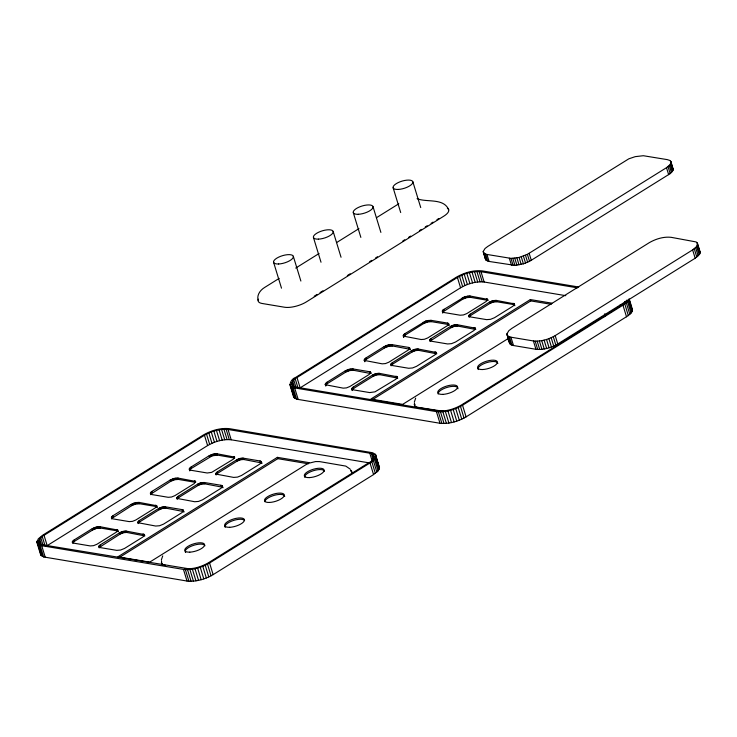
<?xml version="1.0" encoding="UTF-8"?>
<svg xmlns="http://www.w3.org/2000/svg" width="737" height="737" viewBox="0 0 737 737"><rect width="100%" height="100%" fill="white"/><g stroke="black" fill="none" stroke-linecap="round" stroke-linejoin="round"><path stroke-width="1.11" d="M36.85 542.257L38.296 538.83L42.82 535.117L203.246 435.06C211.068 430.565 220.28 427.7 229.354 428.658L372.756 452.767L375.713 454.858L379.417 468.52L378.081 470.869L373.558 474.591L213.131 574.648C205.31 579.144 196.106 582.009 187.023 581.042L43.63 556.942L40.673 554.85L36.85 542.257L38.739 544.763L41.714 545.693L183.467 569.415C192.55 570.374 201.754 567.508 209.575 563.013L370.002 462.956C372.581 461.141 376.773 458.58 375.713 454.858M40.517 552.814L40.673 554.85M289.807 384.484L293.63 397.077L296.587 399.168L439.98 423.268C449.063 424.236 458.276 421.371 466.097 416.875L628.329 315.583L631.047 313.105L632.374 310.747L628.827 299.121L627.491 301.47L622.958 305.182L462.541 405.239C454.72 409.735 445.507 412.6 436.424 411.642L294.671 387.92C286.776 387.551 290.618 378.91 295.786 377.344L456.203 277.287C464.024 272.791 473.237 269.926 482.32 270.894L578.711 287.015M293.483 395.041L293.63 397.077M632.374 310.747L629.002 299.415M191.519 569.222L43.032 544.873C35.91 544.523 39.383 536.739 44.036 535.32L204.462 435.263C211.519 431.209 219.838 428.621 228.037 429.487L369.79 453.2C376.911 453.55 373.447 461.334 368.786 462.753L208.368 562.81C201.302 566.873 192.983 569.452 184.784 568.586M161.357 559.936L162.73 555.901M161.532 560.94L161.725 564.22M626.818 300.116L624.994 302.52L621.752 304.98L461.325 405.037C454.259 409.099 445.949 411.679 437.75 410.813L295.998 387.1C288.876 386.759 292.34 378.965 296.993 377.547L457.419 277.49C464.485 273.436 472.795 270.848 480.994 271.713L577.393 287.845M351.65 473.476L351.853 471.523L350.563 470.031L350.969 471.358M414.314 402.162L415.686 398.127M444.485 411.449L416.755 407.146L414.747 405.94L414.489 403.167M414.894 404.493L414.599 405.516L414.194 404.189M483.242 251.446L485.029 248.507L487.793 246.416L628.827 158.814L635.23 156.649L643.327 155.719L667.353 159.634L669.804 160.445L670.983 161.799L673.194 169.639L672.328 171.555L670.182 173.619L529.534 261.349L523.399 263.837L514.933 265.375L489.092 261.451L485.886 260.023L483.242 251.446L485.462 259.286M506.89 333.889L508.871 330.646L511.874 328.37L649.306 242.657C655.829 238.908 663.521 236.513 671.094 237.314L696.216 241.957L697.515 243.45L700.067 251.787L699.855 253.74L695.175 258.236L557.743 343.949C551.212 347.707 543.528 350.093 535.946 349.292L513.496 345.533C507.821 345.137 508.337 337.832 506.89 333.889L509.995 343.976M509.737 341.203L509.525 343.156M604.819 313.75L603.953 316.799M483.325 252.284L484.495 253.639L486.945 254.449L510.971 258.374L519.069 257.443L527.388 254.348L666.506 167.677L670.191 164.554L670.983 161.799M506.982 334.819L508.272 336.312L510.944 337.205L533.395 340.955C540.976 341.756 548.66 339.37 555.191 335.621L692.623 249.898L696.649 246.499L697.515 243.45M72.29 541.971L74.087 539.981L92.254 528.65L96.252 527.029L100.112 526.725L117.727 530.041L118.242 531.819L117.008 530.815L100.518 528.051L96.658 528.355L92.659 529.977L74.492 541.308L72.696 543.298L72.29 541.971L73.746 543.169L90.246 545.924L93.498 545.666L96.869 544.302L116.317 532.169L117.727 530.041M98.979 546.025L98.878 547.001L100.002 547.554L116.713 550.355L120.573 550.051L124.571 548.429L142.738 537.098L144.277 535.735L144.406 534.574L126.359 531.119L123.107 531.377L119.735 532.74L100.287 544.873L98.979 546.025L99.182 547.877M111.527 517.033L111.398 518.194L112.733 518.848L129.224 521.612L132.485 521.354L135.848 519.99L155.304 507.857L156.705 505.729L139.09 502.413L135.23 502.717L131.241 504.338L113.065 515.67L111.527 517.033L111.683 518.986M183.384 510.262L183.264 511.423L181.717 512.786L163.55 524.118L159.551 525.739L155.7 526.043L137.865 522.69L139.265 520.562L158.722 508.429L162.094 507.065L165.346 506.807L182.057 509.599L183.384 510.262L183.918 512.123M183.789 511.589L165.751 508.134L162.499 508.392L159.128 509.755L139.671 521.888L138.16 523.565L137.755 522.238M150.505 492.721L150.385 493.882L151.711 494.536L168.211 497.3L171.463 497.042L174.835 495.679L194.282 483.546L195.692 481.408L178.078 478.101L174.218 478.405L170.219 480.027L152.052 491.358L150.505 492.721L150.661 494.674M222.371 485.941L222.242 487.111L220.704 488.474L202.537 499.806L198.539 501.427L194.679 501.731L176.843 498.378L178.253 496.25L197.7 484.117L201.072 482.744L204.324 482.495L221.036 485.287L222.371 485.941L222.906 487.811M222.777 487.268L204.729 483.822L201.477 484.071L198.106 485.443L178.658 497.576L177.147 499.253L176.742 497.926M189.243 469.036L191.03 467.046L209.197 455.715L213.196 454.093L217.056 453.789L234.67 457.097L233.27 459.234L211.666 472.371L207.189 472.988L190.699 470.224L189.243 469.036L189.768 470.897M189.649 470.363L191.436 468.373L212.155 455.844L217.461 455.116L234.661 458.082L234.255 456.756M261.349 461.629L261.23 462.799L259.682 464.153L241.515 475.485L237.517 477.106L233.666 477.41L215.83 474.066L217.231 471.929L236.688 459.805L240.05 458.432L243.311 458.174L260.023 460.975L261.349 461.629L261.884 463.49M261.755 462.956L243.717 459.501L240.465 459.759L237.093 461.132L217.636 473.265L216.125 474.941L215.72 473.615M325.257 384.198L327.044 382.208L345.22 370.877L349.209 369.255L353.069 368.951L369.559 371.715L370.683 372.268L371.089 373.595L353.474 370.278L349.614 370.582L345.625 372.203L327.449 383.535L325.911 384.898L325.782 386.059L325.257 384.198L325.662 385.525M351.733 388.777L353.244 387.1L372.701 374.967L376.063 373.604L379.325 373.346L397.363 376.8L397.243 377.961L395.695 379.325L374.976 391.854L369.679 392.581L352.968 389.79L351.733 388.777L352.249 390.555M352.139 390.103L353.649 388.427L373.106 376.294L376.478 374.93L379.73 374.672L397.768 378.127M364.235 359.886L366.031 357.896L384.198 346.565L388.196 344.944L392.047 344.64L408.547 347.403L409.671 347.956L410.187 349.734L410.076 349.283L392.462 345.966L388.602 346.27L384.603 347.892L366.436 359.223L364.889 360.586L364.769 361.747L364.235 359.886L364.64 361.213M390.711 364.465L392.231 362.788L411.679 350.655L415.051 349.292L418.303 349.034L436.35 352.489L436.755 353.815L418.708 350.361L415.456 350.619L412.084 351.982L392.637 364.115L391.126 365.792L390.711 364.465L391.946 365.469L408.657 368.27L412.517 367.966L416.516 366.344L434.683 355.013L436.221 353.649L436.35 352.489M448.649 323.644L447.248 325.772L427.792 337.905L424.429 339.269L421.168 339.527L403.342 336.109L403.471 334.948L405.009 333.585L425.728 321.056L431.034 320.328L447.525 323.082L448.649 323.644L449.165 325.422L447.93 324.409L431.44 321.654L427.58 321.958L423.591 323.58L405.414 334.911L403.876 336.275L403.747 337.435M364.364 360.421L382.19 363.838L385.442 363.581L388.814 362.217L408.261 350.084L409.671 347.956M429.911 339.619L429.809 340.605L430.933 341.157L447.645 343.958L451.495 343.654L455.494 342.032L473.661 330.701L475.208 329.338L475.328 328.168L457.29 324.722L454.029 324.971L450.666 326.344L431.209 338.476L429.911 339.619L430.104 341.48M442.449 310.627L442.329 311.797L443.656 312.451L460.155 315.215L463.407 314.957L466.779 313.594L486.227 301.461L487.636 299.323L470.013 296.016L464.715 296.744L443.066 309.955L442.449 310.627L442.734 313.124M468.677 315.841L470.197 314.165L489.644 302.032L493.016 300.659L496.268 300.401L514.315 303.856L514.85 305.717L513.385 304.528L496.674 301.737L493.422 301.986L490.05 303.358L470.602 315.491L469.091 317.168L468.677 315.841L469.911 316.846L486.623 319.637L490.483 319.342L494.481 317.721L512.648 306.38L514.186 305.026L514.315 303.856M111.932 518.36L131.647 505.665L135.636 504.044L139.496 503.739L155.995 506.503L157.221 507.507L156.705 505.729M99.384 547.351L120.14 534.067L123.512 532.704L126.764 532.446L144.811 535.9L144.406 534.574M150.91 494.048L170.625 481.353L174.623 479.732L178.483 479.428L195.674 482.394L195.268 481.068M442.854 311.954L462.569 299.268L466.567 297.647L470.427 297.343L487.618 300.309L487.212 298.982M430.316 340.945L451.072 327.67L454.443 326.298L457.695 326.049L475.733 329.494L475.328 328.168M279.194 278.374L264.611 287.476C260.299 290.056 256.725 294.929 258.061 300.171M295.73 268.065L319.066 253.51M336.569 242.593L358.937 228.645M376.432 217.728L398.8 203.78M314.192 296.237L317.113 294.404M320.042 292.589L322.963 290.765M347.311 275.583L350.232 273.759M369.716 261.607L371.66 260.382M375.566 257.959L377.51 256.743M402.835 240.953L404.779 239.728M408.685 237.305L410.629 236.089M419.399 230.626L421.343 229.41M425.24 226.978L427.184 225.752M431.081 223.329L433.034 222.113M436.93 219.69L438.874 218.465M369.541 462.937L231.188 439.786C222.989 438.93 214.67 441.509 207.613 445.563L47.186 545.62L44.036 535.32M565.795 295.675L484.145 282.013C475.945 281.156 467.636 283.736 460.57 287.789L300.143 387.846L296.993 377.547M277.379 457.345L117.892 556.822L149.685 562.138L309.172 462.661L277.379 457.345L277.785 458.672L308.444 463.803M551.921 303.183L530.345 299.572L370.849 399.049L402.642 404.373L507.673 338.863M119.265 557.541L277.785 458.672M372.231 399.767L530.751 300.899L551.184 304.317M309.494 463.057L315.565 461.565L319.545 461.592L345.782 466.097L350.158 469.101M417.068 198.658C426.585 202.703 443.665 197.682 448.686 209.723M620.232 304.786L622.498 305.164M165.291 565.279L162.619 564.385L161.32 562.893M698.768 250.294L700.067 251.787M325.376 384.732L343.202 388.15L346.464 387.902L349.826 386.529L369.283 374.396L370.683 372.268M672.697 168.064L673.121 168.801M697.045 242.639L700.15 252.717M697.313 245.403L699.855 253.74M670.559 161.062L673.194 169.639M696.649 246.499L699.192 254.827M670.79 163.568L672.936 170.569M670.191 164.554L672.328 171.555M695.627 247.623L698.169 255.96M669.27 165.585L671.407 172.587M694.272 248.774L696.824 257.112M668.044 166.626L670.182 173.619M692.623 249.898L695.175 258.236M666.506 167.677L668.652 174.669M629.26 299.102L632.493 309.678M628.339 300.263L631.895 311.898M627.491 301.47L631.047 313.105M626.293 302.714L629.849 314.34M624.644 301.608L625.271 303.672M624.773 303.957L628.329 315.583M622.958 305.182L626.514 316.818M604.902 314.681L605.307 316.007M555.191 335.621L557.743 343.949M529.166 253.335L531.303 260.336M553.284 336.708L555.836 345.036M527.388 254.348L529.534 261.349M551.175 337.721L553.717 346.058M525.472 255.269L527.609 262.271M548.899 338.642L551.451 346.98M523.408 256.108L525.555 263.109M521.262 256.835L523.399 263.837M546.522 339.453L549.074 347.781M519.069 257.443L521.206 264.436M544.099 340.116L546.651 348.454M530.345 299.572L530.751 300.899M516.886 257.904L519.032 264.905M541.704 340.632L544.247 348.97M514.776 258.217L516.923 265.219M539.373 340.982L541.925 349.31M512.786 258.374L514.933 265.375M537.181 341.148L539.724 349.485M510.971 258.374L513.109 265.366M535.173 341.148L537.715 349.476M509.322 258.199L511.46 265.2M533.395 340.955L535.946 349.292M513.818 303.451L514.223 304.777M512.98 303.202L513.385 304.528M486.945 254.449L489.092 261.451M485.563 254.118L487.701 261.119M510.944 337.205L513.496 345.533M484.495 253.639L486.632 260.64M483.739 253.031L485.886 260.023M509.451 336.846L512.003 345.174M508.272 336.312L510.824 344.649M496.268 300.401L496.674 301.737M495.328 300.346L495.734 301.673M494.223 300.429L494.628 301.755M493.016 300.659L493.422 301.986M491.8 301.018L492.205 302.354M490.649 301.488L491.054 302.815M480.994 271.713L484.145 282.013M489.644 302.032L490.05 303.358M487.636 299.323L488.041 300.65M479.078 271.511L482.228 281.82M486.512 298.771L486.917 300.097M476.903 271.502L480.054 281.81M474.536 271.695L477.687 281.995M472.012 272.064L475.162 282.372M469.414 272.626L472.564 282.925M466.797 273.344L469.948 283.653M464.227 274.219L467.378 284.519M470.013 296.016L470.427 297.343M468.907 295.933L469.312 297.269M461.767 275.214L464.918 285.514M467.59 296.044L467.995 297.37M466.162 296.32L466.567 297.647M459.483 276.311L462.633 286.619M474.831 327.762L475.236 329.089M470.197 314.165L470.602 315.491M464.715 296.744L465.121 298.07M474.002 327.514L474.407 328.84M469.405 314.736L469.81 316.062M457.419 277.49L460.57 287.789M463.352 297.297L463.757 298.623M468.889 315.307L469.294 316.634M462.163 297.941L462.569 299.268M457.29 324.722L457.695 326.049M412.84 181.735L420.735 207.576M456.35 324.658L456.756 325.984M455.236 324.741L455.641 326.067M454.029 324.971L454.443 326.298M452.813 325.339L453.218 326.666M451.661 325.8L452.067 327.127M450.666 326.344L451.072 327.67M443.996 309.273L444.402 310.599M448.234 323.294L448.64 324.621M447.525 323.082L447.93 324.409M443.066 309.955L443.471 311.281M462.541 405.239L466.097 416.875M460.478 406.428L464.034 418.063M393.134 187.788L400.698 212.551M458.202 407.552L461.758 419.178M431.034 320.328L431.44 321.654M429.92 320.254L430.325 321.581M455.752 408.584L459.308 420.21M428.602 320.355L429.008 321.682M427.174 320.632L427.58 321.958M435.853 352.074L436.258 353.41M453.2 409.505L456.756 421.131M431.209 338.476L431.615 339.803M425.728 321.056L426.133 322.382M435.014 351.825L435.42 353.152M430.426 339.048L430.832 340.374M424.365 321.608L424.77 322.935M450.574 410.288L454.13 421.923M423.176 322.253L423.591 323.58M447.939 410.933L451.495 422.568M445.351 411.421L448.907 423.056M442.854 411.743L446.41 423.37M440.505 411.891L444.052 423.517M438.349 411.854L441.905 423.48M418.303 349.034L418.708 350.361M417.363 348.97L417.768 350.296M436.424 411.642L439.98 423.268M372.996 206.59L380.891 232.422M416.258 349.052L416.663 350.379M415.051 349.292L415.456 350.619M413.835 349.651L414.24 350.978M412.683 350.121L413.089 351.448M411.679 350.655L412.084 351.982M405.009 333.585L405.414 334.911M409.247 347.615L409.652 348.942M408.547 347.403L408.952 348.73M404.079 334.266L404.484 335.593M403.471 334.948L403.876 336.275M403.213 335.575L403.627 336.901M353.29 212.643L360.854 237.397M392.047 344.64L392.462 345.966M390.942 344.566L391.347 345.893M389.624 344.667L390.03 345.994M388.196 344.944L388.602 346.27M396.865 376.395L397.271 377.722M392.231 362.788L392.637 364.115M386.75 345.377L387.155 346.703M396.036 376.146L396.442 377.473M391.439 363.359L391.844 364.686M385.387 345.929L385.792 347.256M390.923 363.94L391.329 365.266M384.198 346.565L384.603 347.892M379.325 373.346L379.73 374.672M378.385 373.281L378.79 374.608M377.27 373.373L377.676 374.7M333.152 231.436L341.047 257.268M376.063 373.604L376.478 374.93M374.847 373.963L375.253 375.29M373.696 374.433L374.101 375.759M372.701 374.967L373.106 376.294M366.031 357.896L366.436 359.223M370.269 371.927L370.674 373.254M369.559 371.715L369.974 373.042M365.101 358.578L365.506 359.905M364.483 359.26L364.889 360.586M313.446 237.489L321.019 262.243M353.069 368.951L353.474 370.278M351.954 368.878L352.36 370.204M350.637 368.979L351.042 370.306M349.209 369.255L349.614 370.582M375.078 454.01L379.527 467.451M375.861 456.894L379.417 468.52M375.373 458.036L378.929 469.672M353.244 387.1L353.649 388.427M347.763 369.688L348.168 371.015M373.576 454.895L374.203 456.958M374.525 459.243L378.081 470.869M352.461 387.68L352.866 389.007M372.673 454.158L373.935 458.285M346.399 370.241L346.805 371.568M351.945 388.252L352.35 389.578M371.402 453.596L373.291 459.777M373.327 460.487L376.883 472.113M345.22 370.877L345.625 372.203M369.79 453.2L372.314 461.445M371.807 461.731L375.363 473.357M370.002 462.956L373.558 474.591M293.308 256.283L300.88 281.046M327.044 382.208L327.449 383.535M326.113 382.89L326.519 384.217M325.505 383.572L325.911 384.898M273.602 262.335L281.497 288.176M295.215 378.772L298.052 388.04M293.75 380.006L295.961 387.22M292.644 381.232L294.542 387.413M294.671 387.92L298.227 399.555M291.926 382.411L293.188 386.538M293.031 387.542L296.587 399.168M291.612 383.516L292.561 386.612M291.705 386.989L295.261 398.625M290.571 385.525L292.184 390.813M290.71 386.289L294.266 397.916M260.852 461.224L261.257 462.55M260.023 460.975L260.428 462.302M243.311 458.174L243.717 459.501M242.372 458.11L242.777 459.437M241.257 458.202L241.662 459.529M240.05 458.432L240.465 459.759M238.834 458.792L239.239 460.118M237.683 459.262L238.088 460.588M228.037 429.487L231.188 439.786M236.688 459.805L237.093 461.132M226.121 429.284L229.271 439.584M233.546 456.544L233.961 457.87M223.947 429.275L227.097 439.584M221.57 429.468L224.721 439.768M219.055 429.837L222.206 440.146M216.457 430.399L219.608 440.698M213.841 431.117L216.991 441.417M211.27 431.993L214.421 442.292M217.056 453.789L217.461 455.116M215.941 453.706L216.346 455.033M208.811 432.988L211.961 443.287M214.624 453.817L215.029 455.144M213.196 454.093L213.601 455.42M206.517 434.084L209.667 444.393M221.874 485.536L222.279 486.862M217.231 471.929L217.636 473.265M211.749 454.517L212.155 455.844M221.036 485.287L221.441 486.613M216.448 472.509L216.853 473.836M204.462 435.263L207.613 445.563M210.386 455.07L210.791 456.396M215.932 473.08L216.337 474.407M209.197 455.715L209.612 457.041M204.324 482.495L204.729 483.822M203.384 482.431L203.79 483.758M202.279 482.514L202.684 483.841M201.072 482.744L201.477 484.071M199.856 483.113L200.261 484.439M198.704 483.573L199.11 484.9M197.7 484.117L198.106 485.443M191.03 467.046L191.436 468.373M194.568 480.856L194.973 482.182M190.1 467.728L190.505 469.054M189.492 468.4L189.897 469.727M209.575 563.013L213.131 574.648M207.512 564.201L211.068 575.837M205.236 565.325L208.792 576.951M178.078 478.101L178.483 479.428M176.963 478.027L177.368 479.354M202.795 566.357L206.351 577.983M175.646 478.129L176.051 479.455M174.218 478.405L174.623 479.732M182.887 509.847L183.292 511.174M200.234 567.278L203.79 578.904M178.253 496.25L178.658 497.576M172.771 478.829L173.177 480.156M182.057 509.599L182.463 510.925M177.46 496.821L177.866 498.148M171.408 479.382L171.813 480.708M176.944 497.392L177.35 498.719M197.608 568.061L201.164 579.697M170.219 480.027L170.625 481.353M194.973 568.706L198.529 580.341M192.385 569.194L195.941 580.83M189.888 569.517L193.444 581.143M187.539 569.655L191.095 581.29M185.383 569.627L188.939 581.253M165.346 506.807L165.751 508.134M164.406 506.743L164.812 508.069M183.467 569.415L187.023 581.042M163.292 506.826L163.697 508.152M162.094 507.065L162.499 508.392M160.869 507.424L161.274 508.751M159.717 507.885L160.122 509.212M158.722 508.429L159.128 509.755M152.052 491.358L152.458 492.684M156.29 505.379L156.695 506.706M155.581 505.177L155.995 506.503M151.122 492.04L151.527 493.366M161.79 563.713L162.195 565.039M139.09 502.413L139.496 503.739M137.976 502.339L138.381 503.666M136.658 502.441L137.064 503.767M135.23 502.717L135.636 504.044M143.908 534.168L144.314 535.495M139.265 520.562L139.671 521.888M133.784 503.141L134.189 504.467M143.07 533.91L143.475 535.237M138.482 521.133L138.888 522.459M132.42 503.693L132.826 505.029M137.966 521.704L138.372 523.04M131.241 504.338L131.647 505.665M126.359 531.119L126.764 532.446M125.419 531.055L125.824 532.381M124.313 531.137L124.719 532.473M123.107 531.377L123.512 532.704M121.891 531.736L122.296 533.063M120.739 532.206L121.144 533.533M119.735 532.74L120.14 534.067M113.065 515.67L113.47 516.996M117.303 529.7L117.708 531.027M116.603 529.488L117.008 530.815M112.135 516.351L112.54 517.678M100.112 526.725L100.518 528.051M98.998 526.651L99.403 527.978M97.68 526.752L98.085 528.079M96.252 527.029L96.658 528.355M94.806 527.462L95.211 528.788M100.287 544.873L100.693 546.2M99.495 545.454L99.9 546.78M93.442 528.014L93.848 529.341M92.254 528.65L92.659 529.977M74.087 539.981L74.492 541.308M73.156 540.663L73.562 541.99M72.539 541.345L72.945 542.672M42.249 536.545L45.086 545.813M40.793 537.78L42.995 544.993M39.687 539.005L41.576 545.187M41.714 545.693L45.27 557.329M38.969 540.184L40.231 544.302M40.074 545.316L43.63 556.942M38.656 541.29L39.595 544.385M38.739 544.763L42.295 556.389M36.961 541.188L41.309 555.689M438.202 394.055A10.309 3.759 -17 0 1 447.958 387.146A10.309 3.759 -17 0 1 457.935 388.814M478.221 369.559A10.309 3.759 -17 0 1 486.77 362.595A10.309 3.759 -17 0 1 497.816 363.544M185.696 552.501A10.309 3.759 -17 0 1 185.42 552.179M185.245 551.829A10.309 3.759 -17 0 1 193.96 545.214A10.309 3.759 -17 0 1 204.95 545.776M225.255 527.333A10.309 3.759 -17 0 1 225.089 526.973M225.025 526.587A10.309 3.759 -17 0 1 233.804 520.359A10.309 3.759 -17 0 1 244.62 520.562M304.768 477.272A10.309 3.759 -17 0 1 313.492 470.667A10.309 3.759 -17 0 1 324.473 471.219M264.869 501.731A10.309 3.759 -17 0 1 274.68 495.218A10.309 3.759 -17 0 1 284.703 496.462M447.387 208.23A16.03 5.85 -17 0 1 443.794 216.181L306.362 301.894A16.03 5.85 -17 0 1 284.565 307.237L262.114 303.478A16.03 5.85 -17 0 1 258.355 299.148M442.78 394.378A10.309 3.759 -17 0 0 457.566 387.063A10.309 3.759 -17 0 0 442.605 387.653A10.309 3.759 -17 0 0 442.78 394.378M482.624 369.532A10.309 3.759 -17 0 0 497.411 362.217A10.309 3.759 -17 0 0 482.449 362.807A10.309 3.759 -17 0 0 482.624 369.532M309.347 477.604A10.309 3.759 -17 0 0 324.133 470.289A10.309 3.759 -17 0 0 309.172 470.879A10.309 3.759 -17 0 0 309.347 477.604M269.502 502.45A10.309 3.759 -17 0 0 284.289 495.135A10.309 3.759 -17 0 0 269.337 495.725A10.309 3.759 -17 0 0 269.502 502.45M189.814 552.151A10.309 3.759 -17 0 0 204.61 544.836A10.309 3.759 -17 0 0 189.649 545.426A10.309 3.759 -17 0 0 189.814 552.151M229.658 527.305A10.309 3.759 -17 0 0 244.454 519.99A10.309 3.759 -17 0 0 229.493 520.58A10.309 3.759 -17 0 0 229.658 527.305M278.586 263.993A10.309 3.759 -17 0 0 293.372 256.679A10.309 3.759 -17 0 0 278.411 257.268A10.309 3.759 -17 0 0 278.586 263.993M318.421 239.138A10.309 3.759 -17 0 0 333.216 231.823A10.309 3.759 -17 0 0 318.255 232.413A10.309 3.759 -17 0 0 318.421 239.138M358.265 214.292A10.309 3.759 -17 0 0 373.06 206.977A10.309 3.759 -17 0 0 358.099 207.567A10.309 3.759 -17 0 0 358.265 214.292M398.109 189.446A10.309 3.759 -17 0 0 412.904 182.131A10.309 3.759 -17 0 0 397.943 182.721A10.309 3.759 -17 0 0 398.109 189.446"/></g></svg>
